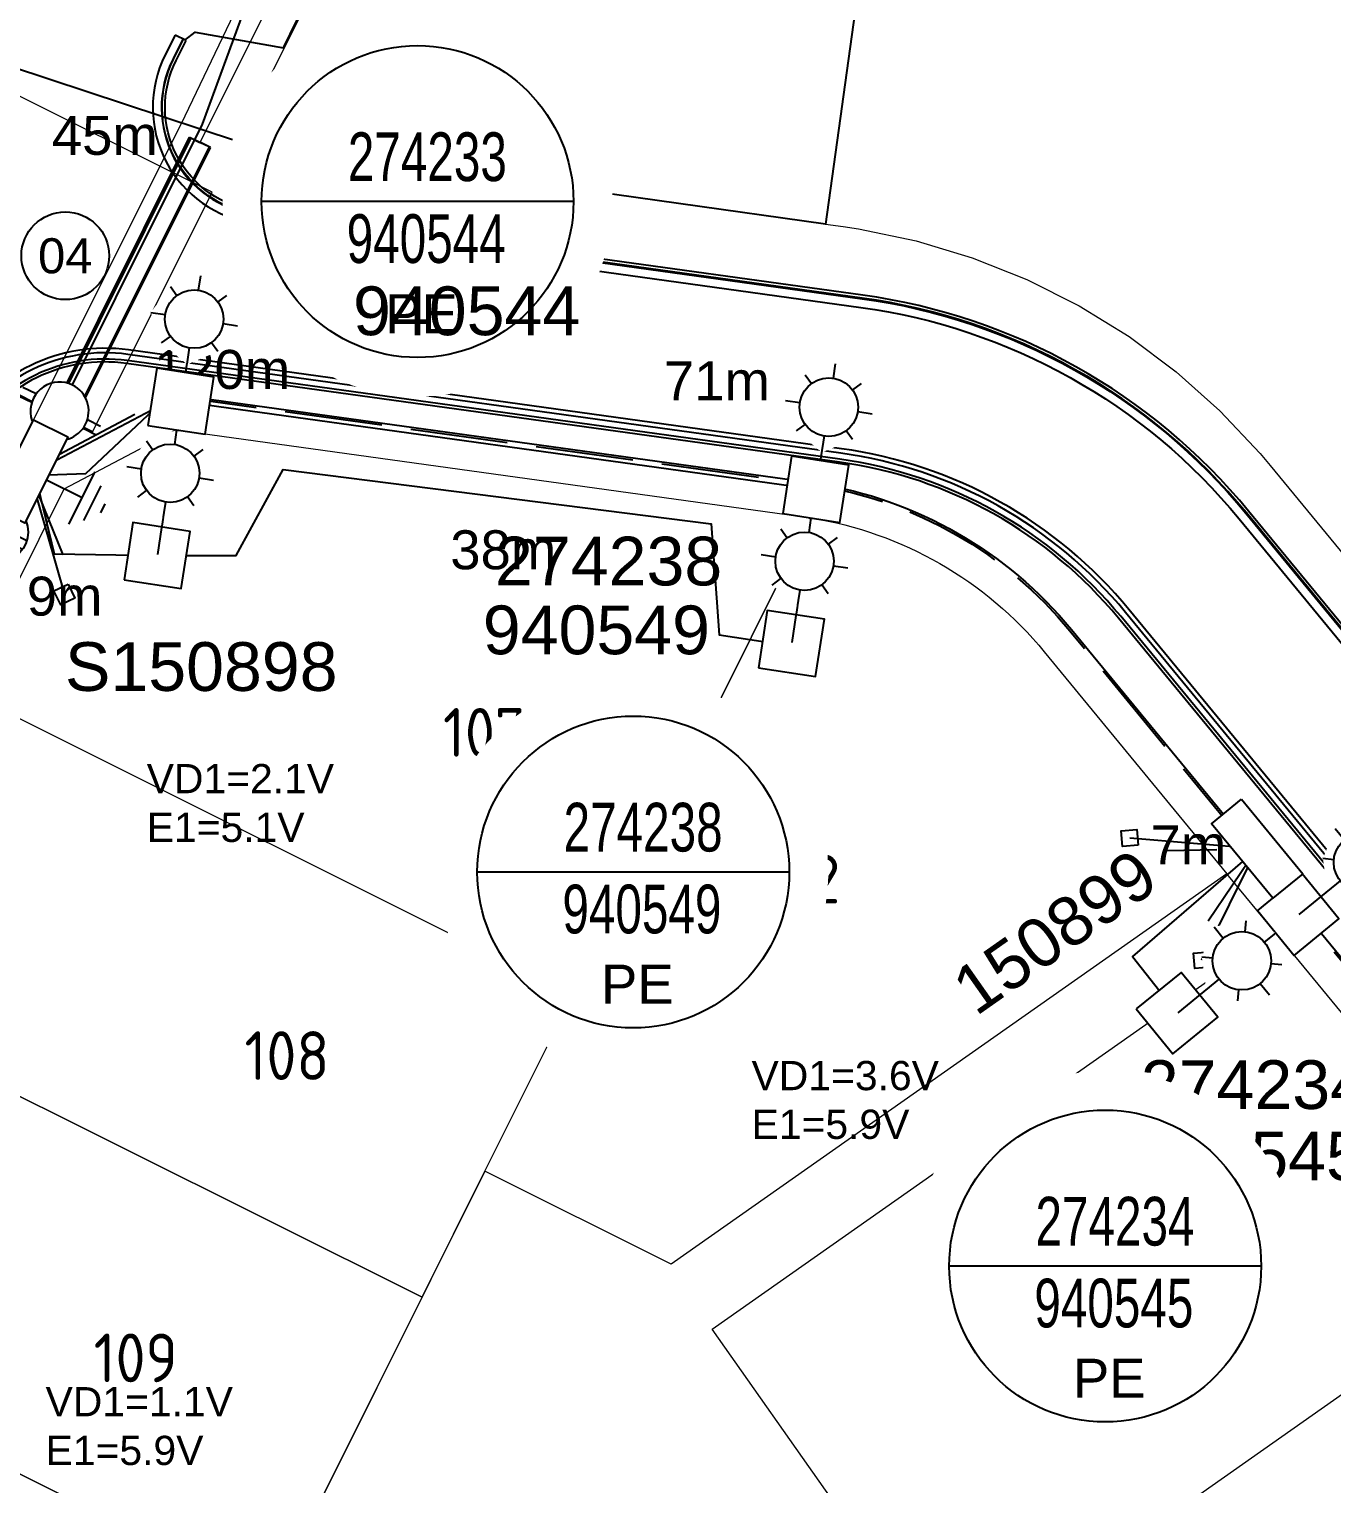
# Model space of a CAD drawing. Header units: metres. Extents: x 273044 to 274430, y 6094442 to 6095502.
# Drawn here: x 273768.6 to 273835.4, y 6095264.8 to 6095339.5 of the extents above; entities that cross this region are included whole.
import ezdxf
from ezdxf.enums import TextEntityAlignment as Align

# ---------------------------------------------------------------- set-up
doc = ezdxf.new("R2010")
doc.units = ezdxf.units.M
doc.linetypes.add('Dash', pattern=[5, 3, -2])
doc.linetypes.add('IE Trench LV', pattern=[6.5, 5, -1.5])
doc.layers.get('0').update_dxf_attribs({"color": 6})
doc.layers.add('_User Notes', color=7, linetype='Continuous', plot=False)
for name, color, linetype in [('_User_Kerbs', 7, 'Continuous'), ('Duct_SP_NEW', 2, 'Continuous'), ('Equip_LV_NEW', 2, 'Continuous'), ('Equip_SP_SL_NEW', 2, 'Continuous'), ('Mains_HV_NEW_U72', 2, 'Continuous'), ('Mains_LV_New_R17', 2, 'Continuous'), ('Mains_LV_NEW_T84', 2, 'Continuous'), ('Notes_HV_MISC', 7, 'Continuous'), ('Notes_LV_MISC', 7, 'Continuous'), ('Notes_SL_MISC', 7, 'Continuous'), ('Notes_SP_NEW', 2, 'Continuous'), ('Panels_LV_SL_NEW', 2, 'Continuous'), ('Services_SP_NEW', 2, 'Continuous'), ('Services_SP_NEW_UG', 2, 'Continuous'), ('SupportsUG_SP_LV_SL_NEW', 2, 'Continuous'), ('Trench_SP_NEW', 2, 'Continuous'), ('UG_Details_SP_MISC', 7, 'Continuous')]:
    doc.layers.add(name, color=color, linetype=linetype)
for name, color, linetype, lineweight in [('Cadastre Developer_SP_NEW', 2, 'Continuous', 5), ('Cadastre Land Parcels_SP_EXT', 9, 'Continuous', 5), ('Cadastre Roads_SP_EXT', 9, 'Continuous', 5)]:
    doc.layers.add(name, color=color, linetype=linetype, lineweight=lineweight)
doc.styles.add('iecARIAL', font='arial.ttf', dxfattribs={"height": 2})
doc.styles.add('LotNum', font='isocp.shx', dxfattribs={"height": 1.8})
doc.styles.add('POLE_LABEL', font='arial.ttf')
doc.styles.add('SL_LABEL', font='arial.ttf')
doc.styles.get("Standard").update_dxf_attribs({"font": 'arial.ttf'})
doc.linetypes.add('Cable 5', pattern='A,10,-1,["o",Standard,S=2,R=0,X=-1,Y=-0.7],-1e-05,["o",Standard,S=2,R=0,X=-0.2,Y=-0.7],-1.2', length=12.20001)
doc.linetypes.add('Cable New UG', pattern='A,7,-0.25,["x",Standard,S=2,R=0,X=0.2,Y=-0.8],-2.1', length=9.35)
doc.linetypes.add('IE Trench HV', pattern='A,7,-0.2,["/",Standard,S=3,R=0,X=0.6,Y=-1.4],-2.5', length=9.7)
doc.linetypes.add('IECLCABD1', pattern='A,5.25,-0.1,["o",Standard,S=2,R=0,X=1.5,Y=-0.7],-4', length=9.35)

# ---------------------------------------------------------------- blocks, each defined once
blk = doc.blocks.new('*U39')
for tag, flags, p in [('SUBURB', 9, (1.5, 0.2)), ('STREETNAME', 9, (1.5, 0)), ('PARENT', 9, (1.5, 0.4)), ('Z', 1, (1.5, -0.6)), ('LOCATION', 9, (1.5, -0.2)), ('NOTES', 9, (1.5, -0.4))]:
    blk.add_attdef(tag, text='', height=0.2, dxfattribs=dict(flags=flags)).set_placement(p, align=Align.MIDDLE_LEFT)
blk.add_wipeout([(-2.475, 3), (2.475, 3), (2.475, 1.02), (-2.475, 1.02)])
at = {"lineweight": -3}
blk.add_lwpolyline([(-2.475, 3), (2.475, 3), (2.475, 1.02), (-2.475, 1.02)], close=True, dxfattribs=at)
for tag, height, flags, p in [('ASSET_NUM', 2.5, 8, (2, 4)), ('STREET_CODE', 0.2, 9, (1.5, 2)), ('OWNED_BY', 0.2, 9, (1.5, 1.8)), ('OPERATED_BY', 0.2, 9, (1.5, 1.6)), ('MAINTAINED_BY', 0.2, 9, (1.5, 1.4)), ('STATE', 0.2, 9, (1.5, 1.2)), ('SUPPORT_TYPE', 0.2, 9, (1.5, 1)), ('USAGE', 0.2, 9, (1.5, 0.8)), ('LEGEND', 0.2, 9, (1.5, 0.6))]:
    blk.add_attdef(tag, text='', height=height, dxfattribs=dict(flags=flags)).set_placement(p, align=Align.MIDDLE_LEFT)
blk = doc.blocks.new('CCP_NEW')
for tag, flags, p in [('CCP_TYPE', 9, (1.5, 0)), ('ORIENTATION', 9, (1.5, -0.2)), ('USAGE', 9, (1.5, -0.4)), ('LEGEND', 9, (1.5, -0.6)), ('LIFE_SUPPORT', 9, (1.5, -0.8)), ('STATE', 9, (1.5, -1)), ('OWNED_BY', 9, (1.5, -1.2)), ('OPERATED_BY', 9, (1.5, -1.4)), ('OPERATING_VOLTAGE', 9, (1.5, -1.8)), ('CONSTRUCTED_VOLTAGE', 9, (1.5, -2)), ('MAINTAINED_BY', 9, (1.5, -1.6)), ('NUMBER_OF_PHASES', 9, (1.5, -2.2)), ('Z', 1, (1.5, -2.4))]:
    blk.add_attdef(tag, text='', height=0.2, dxfattribs=dict(flags=flags)).set_placement(p, align=Align.MIDDLE_LEFT)
blk.add_wipeout([(0, 0.566), (0.566, 0), (0, -0.566), (-0.566, 0)])
blk.add_lwpolyline([(-0.566, 0), (0, 0.566), (0.566, 0), (0, -0.566), (-0.566, 0)])
blk = doc.blocks.new('DUCT_INDICATOR')
blk.add_circle((0, 0), 2.25)
blk.add_attdef('CODE', text='', height=1.8).set_placement((0, 0), align=Align.MIDDLE_CENTER)
at = {"flags": 1}
blk.add_attdef('Z', (0, 0), '', height=0.2, dxfattribs=at)
blk = doc.blocks.new('*U100')
for tag, height, flags, p in [('ASSET_NUM', 2.5, 8, (2, 4)), ('STREET_CODE', 0.2, 9, (1.5, 2)), ('OWNED_BY', 0.2, 9, (1.5, 1.8)), ('OPERATED_BY', 0.2, 9, (1.5, 1.6))]:
    blk.add_attdef(tag, text='', height=height, dxfattribs=dict(flags=flags)).set_placement(p, align=Align.MIDDLE_LEFT)
blk.add_wipeout([(-2.475, 0.99), (2.475, 0.99), (2.475, -0.99), (-2.475, -0.99)])
at = {"lineweight": -3}
blk.add_lwpolyline([(-2.475, 0.99), (2.475, 0.99), (2.475, -0.99), (-2.475, -0.99)], close=True, dxfattribs=at)
for tag, flags, p in [('MAINTAINED_BY', 9, (1.5, 1.4)), ('STATE', 9, (1.5, 1.2)), ('SUPPORT_TYPE', 9, (1.5, 1)), ('USAGE', 9, (1.5, 0.8)), ('SUBURB', 9, (1.5, 0.2)), ('STREETNAME', 9, (1.5, 0)), ('LEGEND', 9, (1.5, 0.6)), ('PARENT', 9, (1.5, 0.4)), ('Z', 1, (1.5, -0.6)), ('LOCATION', 9, (1.5, -0.2)), ('NOTES', 9, (1.5, -0.4))]:
    blk.add_attdef(tag, text='', height=0.2, dxfattribs=dict(flags=flags)).set_placement(p, align=Align.MIDDLE_LEFT)
blk = doc.blocks.new('*U99')
for tag, p, flags in [('CONSTRUCTED_VOLTAGE', (0.889, -2.374), 9), ('NO_PHASES', (0.881, -2.099), 9), ('OPERATED_BY', (0.865, -3.08), 9), ('ACTUAL_STATUS', (0.903, -2.609), 9), ('MAINTAINED_BY', (0.889, -2.845), 9), ('ORIENTATION', (0.871, -3.617), 9), ('OWNED_BY', (0.879, -3.371), 9), ('USAGE', (0.883, -3.864), 9), ('STATE', (0.863, -4.313), 9), ('SWITCH_TYPE', (0.863, -4.557), 9), ('NOTES', (0.883, -4.064), 1), ('Z', (0.874, -5.059), 9), ('LEGEND', (0.874, -4.819), 9)]:
    blk.add_attdef(tag, p, '', height=0.2, dxfattribs=dict(flags=flags))
blk.add_wipeout([(-1.056, 1.057), (-1.18, 0.916), (-1.286, 0.761), (-1.371, 0.594), (-1.435, 0.417), (-1.476, 0.234), (-1.493, 0.047), (-1.487, -0.14), (-1.458, -0.326), (-1.406, -0.506), (-1.331, -0.678), (-1.236, -0.839), (-1.121, -0.988), (-0.988, -1.12), (-0.84, -1.235), (-0.679, -1.331), (-0.506, -1.406), (-0.326, -1.458), (-0.141, -1.487), (0.047, -1.493), (0.233, -1.476), (0.416, -1.435), (0.593, -1.371), (0.76, -1.286), (0.915, -1.181), (1.056, -1.057), (1.18, -0.916), (1.286, -0.761), (1.371, -0.594), (1.435, -0.417), (1.476, -0.234), (1.493, -0.047), (1.487, 0.14), (1.458, 0.326), (1.406, 0.506), (1.331, 0.678), (1.236, 0.839), (1.121, 0.988), (0.988, 1.12), (0.84, 1.235), (0.679, 1.331), (0.506, 1.406), (0.326, 1.458), (0.141, 1.487), (-0.047, 1.493), (-0.233, 1.476), (-0.416, 1.435), (-0.593, 1.371), (-0.76, 1.286), (-0.915, 1.181)])
for p, q in [((-0.25, -1.479), (-0.25, 1.479)), ((0.25, -1.479), (0.25, 1.479))]:
    blk.add_line(p, q)
blk.add_circle((0, 0), 1.5)
at = {"flags": 9}
blk.add_attdef('TYPE', text='', height=0.2, dxfattribs=at).set_placement((0.881, -1.447), align=Align.MIDDLE_LEFT)
blk.add_attdef('OPERATING_VOLTAGE', (0.891, -1.822), '', height=0.2, dxfattribs=at)
blk = doc.blocks.new('*U98')
blk.add_wipeout([(-1.168, 0.932), (-1.275, 0.778), (-1.363, 0.612), (-1.429, 0.436), (-1.472, 0.254), (-1.492, 0.067), (-1.489, -0.12), (-1.462, -0.306), (-1.412, -0.487), (-1.34, -0.66), (-1.247, -0.823), (-1.134, -0.973), (-1.003, -1.107), (-0.857, -1.224), (-0.696, -1.322), (-0.525, -1.399), (-0.346, -1.453), (-0.161, -1.485), (0.026, -1.494), (0.213, -1.479), (0.397, -1.44), (0.574, -1.379), (0.743, -1.296), (0.899, -1.193), (1.042, -1.071), (1.168, -0.932), (1.275, -0.778), (1.363, -0.612), (1.429, -0.436), (1.472, -0.254), (1.492, -0.067), (1.489, 0.12), (1.462, 0.306), (1.412, 0.487), (1.34, 0.66), (1.247, 0.823), (1.134, 0.973), (1.003, 1.107), (0.857, 1.224), (0.696, 1.322), (0.525, 1.399), (0.346, 1.453), (0.161, 1.485), (-0.026, 1.494), (-0.213, 1.479), (-0.397, 1.44), (-0.574, 1.379), (-0.743, 1.296), (-0.899, 1.193), (-1.042, 1.071)])
for p, q in [((-0.249, 1.473), (-0.249, 2.22)), ((0.249, 1.473), (0.249, 2.22)), ((-0.249, -1.473), (-0.249, -2.22)), ((0.249, -1.473), (0.249, -2.22))]:
    blk.add_line(p, q)
blk.add_lwpolyline([(1.494, 0, 1), (-1.494, 0, 1)], format="xyb", close=True)
for tag, p, flags in [('Z', (0, 0), 1), ('ORIENTATION', (0, 0), 9), ('USAGE', (0, -0.2), 9), ('NOTES', (0, -0.4), 9)]:
    blk.add_attdef(tag, p, '', height=0.2, dxfattribs=dict(flags=flags))
blk = doc.blocks.new('PANEL_NEW')
at = {"layer": 'Panels_LV_SL_NEW'}
h = blk.add_hatch(color=256, dxfattribs=at)
h.paths.add_polyline_path([(-0.8, -0.32), (0.8, -0.32), (0.8, 0.32), (-0.8, 0.32)])
h.paths.add_polyline_path([(-0.72, 0.24), (0.72, 0.24), (0.72, -0.24), (-0.72, -0.24)], flags=16)
for points in [[(-0.8, -0.32), (0.8, -0.32), (0.8, 0.32), (-0.8, 0.32)], [(-0.72, -0.24), (0.72, -0.24), (0.72, 0.24), (-0.72, 0.24)]]:
    blk.add_lwpolyline(points, close=True)
for tag, flags, p in [('CONNECTOR_TYPE', 9, (1.5, 0)), ('OPERATING_VOLTAGE', 9, (1.5, -0.6)), ('ORIENTATION', 9, (1.5, -0.8)), ('CONSTRUCTED_VOLTAGE', 9, (1.5, -0.2)), ('NO_PHASES', 9, (1.5, -0.4)), ('OWNED_BY', 9, (1.5, -1)), ('OPERATED_BY', 9, (1.5, -1.2)), ('MAINTAINED_BY', 9, (1.5, -1.4)), ('Z', 1, (1.5, -2.2)), ('STATE', 9, (1.5, -1.6)), ('USAGE', 9, (1.5, -1.8)), ('NOTES', 9, (1.5, -2))]:
    blk.add_attdef(tag, text='', height=0.2, dxfattribs=dict(flags=flags)).set_placement(p, align=Align.MIDDLE_LEFT)
blk = doc.blocks.new('*U67')
blk.add_blockref('*U100', (0, 2.01))
for tag, flags, p in [('STREET_CODE', 9, (1.5, 0)), ('OWNED_BY', 9, (1.5, -0.2)), ('OPERATED_BY', 9, (1.5, -0.4)), ('STATE', 9, (1.5, -0.8)), ('MAINTAINED_BY', 9, (1.5, -0.6)), ('SUPPORT_TYPE', 9, (1.5, -1)), ('USAGE', 9, (1.5, -1.2)), ('LEGEND', 9, (1.5, -1.4)), ('SUBURB', 9, (1.5, -1.8)), ('STREETNAME', 9, (1.5, -2)), ('PARENT', 9, (1.5, -1.6)), ('LOCATION', 9, (1.5, -2.2)), ('Z', 1, (1.5, -2.6)), ('NOTES', 9, (1.5, -2.4))]:
    blk.add_attdef(tag, text='', height=0.2, dxfattribs=dict(flags=flags)).set_placement(p, align=Align.MIDDLE_LEFT)
for name, p in [('*U98', (-3.471, 2.024)), ('*U99', (3.471, 2.01)), ('PANEL_NEW', (0, 2.01))]:
    blk.add_blockref(name, p)
at = {"flags": 8}
blk.add_attdef('ASSET_NUM', text='', height=2.5, dxfattribs=at).set_placement((2, 4.781), align=Align.MIDDLE_LEFT)
blk = doc.blocks.new('Earth')
for p, q in [((0, -2.044), (0, 0)), ((-1.5, -2.044), (1.5, -2.044)), ((-1, -2.644), (1, -2.644)), ((-0.25, -3.244), (0.25, -3.244))]:
    blk.add_line(p, q)
blk = doc.blocks.new('COLUMN_NEW')
for tag, height, flags, p in [('ASSET_NUM', 2.5, 8, (2, 2)), ('STREETNAME', 0.2, 9, (1.5, -2)), ('LOCATION', 0.2, 9, (1.5, -2.2)), ('Z', 0.2, 1, (1.5, -2.8)), ('NOTES', 0.2, 9, (1.5, -2.4)), ('LABEL_ALIGNMENT', 0.2, 9, (1.5, -2.6))]:
    blk.add_attdef(tag, text='', height=height, dxfattribs=dict(flags=flags)).set_placement(p, align=Align.MIDDLE_LEFT)
blk.add_wipeout([(-1.485, -1.485), (1.485, -1.485), (1.485, 1.485), (-1.485, 1.485)])
at = {"lineweight": -3}
blk.add_lwpolyline([(-1.485, -1.485), (1.485, -1.485), (1.485, 1.485), (-1.485, 1.485)], close=True, dxfattribs=at)
at = {"style": 'POLE_LABEL', "flags": 9}
blk.add_attdef('STRUCTURE_PLANT_NUMBER', text='', height=0.2, dxfattribs=at).set_placement((1.5, 0.242), align=Align.MIDDLE_LEFT)
at = {"flags": 9}
for tag, p in [('STREET_CODE', (1.5, 0)), ('OWNED_BY', (1.5, -0.4)), ('OPERATED_BY', (1.5, -0.6)), ('COLUMN_TYPE', (1.5, -0.2)), ('MAINTAINED_BY', (1.5, -0.8)), ('STATE', (1.5, -1)), ('USAGE', (1.5, -1.2)), ('LEGEND', (1.5, -1.4)), ('SUBURB', (1.5, -1.8)), ('PARENT', (1.5, -1.6))]:
    blk.add_attdef(tag, text='', height=0.2, dxfattribs=at).set_placement(p, align=Align.MIDDLE_LEFT)
blk = doc.blocks.new('SL_LANTERN_NEW')
blk.add_line((0, 0), (0, 0))
for tag, p, flags in [('Z', (0, 0), 1), ('OPERATED_BY', (0, -9.607), 9)]:
    blk.add_attdef(tag, p, '', height=0.2, dxfattribs=dict(flags=flags))
at = {"style": 'SL_LABEL', "flags": 9}
blk.add_attdef('STREET_CODE', text='', height=0.2, dxfattribs=at).set_placement((0, -0.2), align=Align.MIDDLE_LEFT)
for tag, height, flags, p in [('CONSTRUCTED_VOLTAGE', 0.2, 9, (0, -0.4)), ('CONTROL_TYPE', 0.2, 9, (0, -0.6)), ('LANTERN_PURPOSE', 0.2, 9, (0, -0.8)), ('OPERATING_VOLTAGE', 0.2, 9, (0, -1.4)), ('LANTERN_TYPE', 0.2, 9, (0, -1)), ('NO_PHASES', 0.2, 9, (0, -1.2)), ('ORIENTATION', 0.2, 9, (0, -1.6)), ('OWNED_BY', 0.2, 9, (0, -1.8)), ('STATE', 0.2, 9, (0, -2)), ('USAGE', 0.2, 9, (0, -2.2)), ('LNUMBER', 2.5, 8, (1.2, -2.8)), ('CEXIST', 0.2, 9, (0, -2.4)), ('CNEW', 0.2, 9, (0, -2.6)), ('CNUMBER', 0.2, 9, (0, -2.8)), ('CREMOVE', 0.2, 9, (0, -3)), ('CREPLACE', 0.2, 9, (0, -3.2)), ('LKINGHEIGHT', 0.2, 9, (0, -3.4)), ('LBRACKET', 0.2, 9, (0, -3.6)), ('LBRACKETVOCAB', 0.2, 9, (0, -3.8)), ('LCATEGORY', 0.2, 9, (0, -4)), ('LCHARGE1', 0.2, 9, (0, -4.2)), ('LCHARGE1PERCENT', 0.2, 9, (0, -4.4)), ('LCHARGE2', 0.2, 9, (0, -4.6)), ('LCHARGE2PERCENT', 0.2, 9, (0, -4.8)), ('LCHARGE3', 0.2, 9, (0, -5)), ('LCHARGE3PERCENT', 0.2, 9, (0, -5.2)), ('LEXIST', 0.2, 9, (0, -5.4)), ('LLAMP', 0.2, 9, (0, -5.6)), ('LLAMPVOCAB', 0.2, 9, (0, -5.8)), ('LMAST', 0.2, 9, (0, -6)), ('LMASTVOCAB', 0.2, 9, (0, -6.2)), ('LNEW', 0.2, 9, (0, -6.4)), ('LANTNUMBER', 0.2, 9, (0, -6.6)), ('LOUTREACH', 0.2, 9, (0, -7)), ('LOUTREACHVOCAB', 0.2, 9, (0, -7.2)), ('LRATECODE', 0.2, 9, (0, -7.4)), ('LREMOVE', 0.2, 9, (0, -7.6)), ('LREPLACE', 0.2, 9, (0, -7.8)), ('LTYPE', 0.2, 9, (0, -8)), ('LTYPEVOCAB', 0.2, 9, (0, -8.2)), ('SUBURB', 0.2, 9, (0, -8.6)), ('STREETNAME', 0.2, 9, (0, -8.8)), ('LEGEND', 0.2, 9, (0, -8.4)), ('LOCATION', 0.2, 9, (0, -9)), ('NOTES', 0.2, 9, (0, -9.2)), ('MAINTAINED_BY', 0.2, 9, (0, -9.863))]:
    blk.add_attdef(tag, text='', height=height, dxfattribs=dict(flags=flags)).set_placement(p, align=Align.MIDDLE_LEFT)
blk.add_wipeout([(0, 6.468), (1.458, 5.676), (2.25, 4.218), (1.458, 2.759), (0, 1.865), (-1.459, 2.759), (-2.25, 4.218), (-1.459, 5.676)])
for p, q in [((0, 5.718), (0, 6.468)), ((-1.459, 5.676), (-1.061, 5.278)), ((1.458, 5.676), (1.06, 5.278)), ((-2.25, 4.218), (-1.5, 4.218)), ((1.5, 4.218), (2.25, 4.218)), ((-1.459, 2.759), (-1.061, 3.157)), ((1.458, 2.759), (1.06, 3.157)), ((0, 0), (0, 2.721))]:
    blk.add_line(p, q)
blk.add_circle((0, 4.218), 1.5)
at = {"style": 'SL_LABEL', "flags": 8}
blk.add_attdef('ASSET_NUM', text='', height=2.5, dxfattribs=at).set_placement((2, 2), align=Align.MIDDLE_LEFT)
blk = doc.blocks.new('SLANTERN_NUM_NEW')
blk.add_line((0, 0), (8, 0))
at = {"flags": 1}
blk.add_attdef('Z', (0, 0), '', height=0.2, dxfattribs=at)
blk.add_wipeout([(-0.314, 10), (-0.942, 9.961), (-1.565, 9.882), (-2.183, 9.764), (-2.791, 9.608), (-3.389, 9.413), (-3.973, 9.182), (-4.542, 8.914), (-5.093, 8.612), (-5.624, 8.275), (-6.132, 7.905), (-6.616, 7.505), (-7.075, 7.075), (-7.505, 6.616), (-7.905, 6.132), (-8.275, 5.624), (-8.612, 5.093), (-8.914, 4.542), (-9.182, 3.973), (-9.413, 3.389), (-9.608, 2.791), (-9.764, 2.183), (-9.882, 1.565), (-9.961, 0.942), (-10, 0.314), (-10, -0.314), (-9.961, -0.942), (-9.882, -1.565), (-9.764, -2.183), (-9.608, -2.791), (-9.413, -3.389), (-9.182, -3.973), (-8.914, -4.542), (-8.612, -5.093), (-8.275, -5.624), (-7.905, -6.132), (-7.505, -6.616), (-7.075, -7.075), (-6.616, -7.505), (-6.132, -7.905), (-5.624, -8.275), (-5.093, -8.612), (-4.542, -8.914), (-3.973, -9.182), (-3.389, -9.413), (-2.791, -9.608), (-2.183, -9.764), (-1.565, -9.882), (-0.942, -9.961), (-0.314, -10), (0.314, -10), (0.942, -9.961), (1.565, -9.882), (2.183, -9.764), (2.791, -9.608), (3.389, -9.413), (3.973, -9.182), (4.542, -8.914), (5.093, -8.612), (5.624, -8.275), (6.132, -7.905), (6.616, -7.505), (7.075, -7.075), (7.505, -6.616), (7.905, -6.132), (8.275, -5.624), (8.612, -5.093), (8.914, -4.542), (9.182, -3.973), (9.413, -3.389), (9.608, -2.791), (9.764, -2.183), (9.882, -1.565), (9.961, -0.942), (10, -0.314), (10, 0.314), (9.961, 0.942), (9.882, 1.565), (9.764, 2.183), (9.608, 2.791), (9.413, 3.389), (9.182, 3.973), (8.914, 4.542), (8.612, 5.093), (8.275, 5.624), (7.905, 6.132), (7.505, 6.616), (7.075, 7.075), (6.616, 7.505), (6.132, 7.905), (5.624, 8.275), (5.093, 8.612), (4.542, 8.914), (3.973, 9.182), (3.389, 9.413), (2.791, 9.608), (2.183, 9.764), (1.565, 9.882), (0.942, 9.961), (0.314, 10)])
at = {"linetype": 'Continuous'}
blk.add_line((8, 0), (-8, 0), dxfattribs=at)
blk.add_circle((0, 0), 8, dxfattribs=at)
at = {"width": 0.7}
for tag, p in [('SNUMBER', (0.505, 1.051)), ('CNUMBER', (0.444, -3.148))]:
    blk.add_attdef(tag, text='', height=2.5, dxfattribs=at).set_placement(p, align=Align.CENTER)
at = {"layer": 'Notes_LV_MISC', "linetype": 'IECLCABD1', "insert": (-1.654, -4.754), "char_height": 2, "attachment_point": 1, "style": 'iecARIAL'}
blk.add_mtext_dynamic_manual_height_columns('PE', width=3.96525, gutter_width=10, heights=[0], dxfattribs=at)
blk = doc.blocks.new('SLANTERN_NUM_EXT')
blk.add_wipeout([(-0.314, 10), (-0.942, 9.961), (-1.565, 9.882), (-2.183, 9.764), (-2.791, 9.608), (-3.389, 9.413), (-3.973, 9.182), (-4.542, 8.914), (-5.093, 8.612), (-5.624, 8.275), (-6.132, 7.905), (-6.616, 7.505), (-7.075, 7.075), (-7.505, 6.616), (-7.905, 6.132), (-8.275, 5.624), (-8.612, 5.093), (-8.914, 4.542), (-9.182, 3.973), (-9.413, 3.389), (-9.608, 2.791), (-9.764, 2.183), (-9.882, 1.565), (-9.961, 0.942), (-10, 0.314), (-10, -0.314), (-9.961, -0.942), (-9.882, -1.565), (-9.764, -2.183), (-9.608, -2.791), (-9.413, -3.389), (-9.182, -3.973), (-8.914, -4.542), (-8.612, -5.093), (-8.275, -5.624), (-7.905, -6.132), (-7.505, -6.616), (-7.075, -7.075), (-6.616, -7.505), (-6.132, -7.905), (-5.624, -8.275), (-5.093, -8.612), (-4.542, -8.914), (-3.973, -9.182), (-3.389, -9.413), (-2.791, -9.608), (-2.183, -9.764), (-1.565, -9.882), (-0.942, -9.961), (-0.314, -10), (0.314, -10), (0.942, -9.961), (1.565, -9.882), (2.183, -9.764), (2.791, -9.608), (3.389, -9.413), (3.973, -9.182), (4.542, -8.914), (5.093, -8.612), (5.624, -8.275), (6.132, -7.905), (6.616, -7.505), (7.075, -7.075), (7.505, -6.616), (7.905, -6.132), (8.275, -5.624), (8.612, -5.093), (8.914, -4.542), (9.182, -3.973), (9.413, -3.389), (9.608, -2.791), (9.764, -2.183), (9.882, -1.565), (9.961, -0.942), (10, -0.314), (10, 0.314), (9.961, 0.942), (9.882, 1.565), (9.764, 2.183), (9.608, 2.791), (9.413, 3.389), (9.182, 3.973), (8.914, 4.542), (8.612, 5.093), (8.275, 5.624), (7.905, 6.132), (7.505, 6.616), (7.075, 7.075), (6.616, 7.505), (6.132, 7.905), (5.624, 8.275), (5.093, 8.612), (4.542, 8.914), (3.973, 9.182), (3.389, 9.413), (2.791, 9.608), (2.183, 9.764), (1.565, 9.882), (0.942, 9.961), (0.314, 10)])
at = {"linetype": 'Dash', "lineweight": 40, "ltscale": 0.7}
blk.add_line((8, 0), (-8, 0), dxfattribs=at)
blk.add_circle((0, 0), 8, dxfattribs=at)
at = {"lineweight": 40, "width": 0.7}
for tag, p in [('SNUMBER', (0.505, 1.051)), ('CNUMBER', (0.444, -3.148))]:
    blk.add_attdef(tag, text='', height=2.5, dxfattribs=at).set_placement(p, align=Align.CENTER)
at = {"lineweight": 40, "flags": 1}
blk.add_attdef('Z', (0, 0), '', height=0.2, dxfattribs=at)

msp = doc.modelspace()

# ---------------------------------------------------------------- linework, layer by layer
at = {"layer": '_User Notes', "color": 1, "linetype": 'Continuous'}
msp.add_lwpolyline([(273802.72427, 6095382.71421), (273798.28326, 6095367.94473), (273814.47825, 6095365.69993), (273809.45619, 6095329.47146), (273779.29413, 6095333.71151), (273759.98698, 6095340.09128), (273753.86344, 6095327.82105), (273753.86344, 6095327.82105), (273753.86344, 6095327.82105), (273745.26479, 6095310.587), (273723.4287, 6095321.48363), (273706.24253, 6095330.05781)], dxfattribs=at)
at = {"layer": '_User_Kerbs', "color": 251}
msp.add_lwpolyline([(273776.60081, 6095338.91781), (273777.12803, 6095339.31694), (273781.65597, 6095338.50827), (273782.70663, 6095340.64733), (273778.47806, 6095341.93386), (273778.50575, 6095342.63723)], dxfattribs=at)
at = {"layer": '_User_Kerbs', "color": 251, "flags": 128}
for points in [[(273776.10044, 6095339.16905), (273775.59056, 6095338.15353, 0.51376895), (273780.12904, 6095329.5181), (273811.27894, 6095325.20135, -0.18833348), (273830.67647, 6095314.35095), (273849.19358, 6095291.84559, -0.01893591), (273854.33214, 6095285.09474), (273856.57865, 6095281.89922, 0.06963372), (273876.63569, 6095260.44658), (273908.31185, 6095234.8332, -0.75928294), (273888.39977, 6095188.76749), (273718.12303, 6095212.07484)], [(273776.5026, 6095338.96713), (273775.99272, 6095337.95161, 0.51376895), (273780.19081, 6095329.96384), (273811.34071, 6095325.64709, -0.18833348), (273831.02396, 6095314.63686), (273849.54107, 6095292.1315, -0.01893591), (273854.70028, 6095285.35354), (273856.94678, 6095282.15802, 0.06963372), (273876.91864, 6095260.7965), (273908.5948, 6095235.18312, -0.75928294), (273888.33875, 6095188.32165), (273718.06201, 6095211.629, 0.32017068), (273709.32097, 6095207.03734, -0.32017131), (273692.14735, 6095198.01607), (273469.88177, 6095228.44014)], [(273718.0376, 6095211.45066), (273888.31434, 6095188.14331, 0.75928294), (273908.70798, 6095235.32309), (273877.03181, 6095260.93646, -0.06963372), (273857.09403, 6095282.26154), (273854.84753, 6095285.45706, 0.01893591), (273849.68007, 6095292.24587), (273831.16296, 6095314.75123, 0.18833348), (273811.36542, 6095325.82539), (273780.21552, 6095330.14214, -0.51376895), (273776.15358, 6095337.87085), (273776.66346, 6095338.88636)], [(273718.05794, 6095211.59928), (273888.33468, 6095188.29193, 0.75928294), (273908.61366, 6095235.20645), (273876.9375, 6095260.81982, -0.06963372), (273856.97132, 6095282.17528), (273854.72482, 6095285.3708, 0.01893591), (273849.56424, 6095292.15056), (273831.04713, 6095314.65593, 0.18833348), (273811.34483, 6095325.67681), (273780.19493, 6095329.99356, -0.51376895), (273776.01953, 6095337.93815), (273776.52941, 6095338.95367)]]:
    msp.add_lwpolyline(points, format="xyb", dxfattribs=at)
msp.add_lwpolyline([(273776.66346, 6095338.88636), (273776.10044, 6095339.16905)], dxfattribs=at)
for points in [[(273763.45012, 6095316.05275), (273720.88144, 6095230.72485, 0.51348726), (273727.50936, 6095218.17831), (273889.39247, 6095196.01987, 0.75928294), (273903.7093, 6095229.1412), (273872.03313, 6095254.75458, -0.06963372), (273850.59036, 6095277.68936), (273848.34386, 6095280.88489, 0.01893591), (273843.54099, 6095287.19471), (273825.02388, 6095309.70008, 0.18833348), (273810.27414, 6095317.95064), (273773.70845, 6095323.01791, 0.30411955), (273764.9671, 6095318.76555), (273764.25735, 6095317.54744, 0.01619503)], [(273765.16582, 6095318.64976), (273764.45608, 6095317.43165, 0.01619503), (273763.65592, 6095315.95007), (273721.08725, 6095230.62218, 0.51348726), (273727.54055, 6095218.40618), (273889.42366, 6095196.24774, 0.75928294), (273903.56468, 6095228.96235), (273871.88852, 6095254.57573, -0.06963372), (273850.40221, 6095277.55709), (273848.15571, 6095280.75261, 0.01893591), (273843.36338, 6095287.04858), (273824.84627, 6095309.55394, 0.18833348), (273810.24257, 6095317.72282), (273773.67687, 6095322.79009, 0.30411955)], [(273765.44231, 6095318.48866), (273764.73257, 6095317.27055, 0.01619503), (273763.94226, 6095315.8072), (273721.3736, 6095230.47932, 0.51348726), (273727.58395, 6095218.72323), (273889.46706, 6095196.56479, 0.75928294), (273903.36348, 6095228.71352), (273871.68731, 6095254.3269, -0.06963372), (273850.14042, 6095277.37305), (273847.89392, 6095280.56857, 0.01893591), (273843.11627, 6095286.84526), (273824.59916, 6095309.35063, 0.18833348), (273810.19864, 6095317.40585), (273773.63295, 6095322.47312, 0.30411955)], [(273721.50782, 6095230.41236, 0.51348726), (273727.60429, 6095218.87184), (273889.4874, 6095196.7134, 0.75928294), (273903.26916, 6095228.59688), (273871.593, 6095254.21026, -0.06963372), (273850.01771, 6095277.28678), (273847.77121, 6095280.4823, 0.01893591), (273843.00044, 6095286.74996), (273824.48333, 6095309.25532, 0.18833348), (273810.17805, 6095317.25727), (273773.61236, 6095322.32454, 0.30411955), (273765.57192, 6095318.41315), (273764.86217, 6095317.19503, 0.01619503), (273764.07648, 6095315.74023)]]:
    msp.add_lwpolyline(points, format="xyb", close=True, dxfattribs=at)
at = {"layer": 'Cadastre Developer_SP_NEW', "color": 2}
msp.add_lwpolyline([(273808.71469, 6095314.39657), (273796.50362, 6095289.92205), (273765.23897, 6095305.52092), (273770.40883, 6095315.88281), (273776.15675, 6095318.91298), (273808.71469, 6095314.39657)], dxfattribs=at)
for points in [[(273830.04962, 6095296.14734), (273801.54802, 6095276.11027), (273791.99145, 6095280.87833), (273796.50362, 6095289.92205), (273808.71469, 6095314.39657, -0.18277914), (273820.68189, 6095307.53272), (273830.04962, 6095296.14734)], [(273845.76501, 6095276.32874), (273815.91359, 6095255.34273), (273803.6521, 6095272.78401), (273832.55456, 6095293.10289), (273839.88842, 6095284.18944, -0.01893591), (273844.47438, 6095278.16458), (273845.76501, 6095276.32874)]]:
    msp.add_lwpolyline(points, format="xyb", dxfattribs=at)
for points in [[(273765.23897, 6095305.52092), (273757.50203, 6095290.01386), (273788.76669, 6095274.41499), (273791.99145, 6095280.87833), (273796.50362, 6095289.92205)], [(273832.55456, 6095293.10289), (273830.04962, 6095296.14734), (273801.54802, 6095276.11027), (273791.99145, 6095280.87833), (273778.11586, 6095253.06764), (273792.04611, 6095251.16088), (273809.58259, 6095248.7605), (273814.91275, 6095248.03091), (273815.91359, 6095255.34273), (273803.6521, 6095272.78401)], [(273757.50203, 6095290.01386), (273749.7651, 6095274.5068), (273781.02976, 6095258.90793), (273788.76669, 6095274.41499)], [(273749.7651, 6095274.5068), (273741.75137, 6095258.44497), (273773.01603, 6095242.8461), (273778.11586, 6095253.06764), (273781.02976, 6095258.90793)]]:
    msp.add_lwpolyline(points, close=True, dxfattribs=at)
msp.add_lwpolyline([(273864.08416, 6095255.33289, -0.05884222), (273845.76501, 6095276.32874), (273815.91359, 6095255.34273), (273814.91275, 6095248.03091), (273827.11907, 6095246.36012), (273844.65555, 6095243.95974), (273862.19203, 6095241.55936)], format="xyb", close=True, dxfattribs=at)
at = {"layer": 'Cadastre Land Parcels_SP_EXT', "linetype": 'Continuous'}
msp.add_lwpolyline([(273814.47825, 6095365.69993), (273798.28326, 6095367.94473), (273794.22031, 6095365.50657), (273793.83359, 6095364.48987), (273793.44034, 6095363.47696), (273793.04045, 6095362.4659), (273792.63315, 6095361.45767), (273792.21931, 6095360.45227), (273791.79876, 6095359.45067), (273791.37088, 6095358.45083), (273790.93637, 6095357.45479), (273790.49444, 6095356.46061), (273790.04668, 6095355.47031), (273789.59151, 6095354.48275), (273789.12979, 6095353.49899), (273788.66136, 6095352.51806), (273788.1856, 6095351.53995), (273787.70402, 6095350.56564), (273779.29413, 6095333.71151), (273809.45619, 6095329.47146), (273814.47825, 6095365.69993)], close=True, dxfattribs=at)
at = {"layer": 'Cadastre Roads_SP_EXT', "linetype": 'Continuous'}
msp.add_lwpolyline([(273777.99407, 6095331.10477), (273770.34149, 6095334.92196), (273759.98552, 6095340.08829), (273753.86346, 6095327.82103), (273765.03352, 6095322.2462), (273771.872, 6095318.83451), (273777.99407, 6095331.10477)], close=True, dxfattribs=at)
at = {"layer": 'Duct_SP_NEW'}
for p, q in [((273776.90672, 6095333.89813), (273769.89167, 6095319.82219)), ((273776.90672, 6095333.89813), (273777.37212, 6095333.66619)), ((273777.83753, 6095333.43424), (273770.82248, 6095319.3583)), ((273777.83753, 6095333.43424), (273777.37212, 6095333.66619)), ((273769.89167, 6095319.82219), (273770.35708, 6095319.59024)), ((273770.82248, 6095319.3583), (273770.35708, 6095319.59024))]:
    msp.add_line(p, q, dxfattribs=at)
at = {"layer": 'Mains_LV_New_R17', "linetype": 'Cable 5'}
msp.add_lwpolyline([(273769.70931, 6095317.20972), (273775.88447, 6095320.46512), (273808.93636, 6095315.88018, -0.00053313), (273808.98057, 6095315.87307, -0.00053313)], format="xyb", dxfattribs=at)
msp.add_lwpolyline([(273831.0535, 6095296.97332), (273831.62605, 6095296.27744), (273833.55843, 6095293.92886)], dxfattribs=at)
at = {"layer": 'Mains_LV_NEW_T84', "color": 2, "linetype": 'Cable New UG', "flags": 128}
msp.add_lwpolyline([(273768.61881, 6095316.77491), (273777.50411, 6095334.60361), (273781.06061, 6095344.32135), (273781.06061, 6095344.32135), (273781.06061, 6095344.32135), (273781.06061, 6095344.32135)], dxfattribs=at)
msp.add_lwpolyline([(273768.61639, 6095316.58027), (273771.52735, 6095316.66949), (273775.8614, 6095320.77119), (273808.98062, 6095316.17691, -0.18301726), (273822.07187, 6095308.67638), (273832.01216, 6095296.59512), (273833.94454, 6095294.24654), (273841.28923, 6095285.31993), (273843.67492, 6095282.30587), (273847.23821, 6095277.36323, 0.05879922), (273865.26101, 6095256.69556), (273881.27797, 6095243.51108)], format="xyb", dxfattribs=at)
at = {"layer": 'Notes_SL_MISC', "linetype": 'Cable 5', "ltscale": 0.5}
for points in [[(273761.32916, 6095339.42155), (273753.5868, 6095323.90533), (273768.61669, 6095316.75776)], [(273768.8966, 6095316.63732), (273769.90279, 6095312.5508), (273775.17495, 6095312.46967), (273779.23736, 6095312.46967), (273781.63339, 6095316.88988), (273803.59708, 6095314.09691), (273803.9982, 6095308.40484), (273807.7141, 6095307.83006)], [(273831.60177, 6095297.42443), (273825.19793, 6095291.90301), (273827.49001, 6095288.99422)]]:
    msp.add_lwpolyline(points, dxfattribs=at)
at = {"layer": 'Trench_SP_NEW', "linetype": 'IE Trench HV', "lineweight": 0, "flags": 128}
msp.add_lwpolyline([(273780.78042, 6095347.30638), (273783.50056, 6095345.94908), (273777.77299, 6095334.47053), (273777.37212, 6095333.66619)], dxfattribs=at)
at = {"layer": 'Trench_SP_NEW', "linetype": 'IE Trench LV', "flags": 128}
for points in [[(273769.61604, 6095317.38664), (273775.84817, 6095320.67207), (273808.96587, 6095316.078, -0.18300483), (273821.99465, 6095308.61284), (273831.36238, 6095297.22746)], [(273831.41491, 6095297.16362), (273833.86732, 6095294.18301), (273841.20118, 6095285.26956, -0.01893591), (273845.86511, 6095279.14228), (273847.16205, 6095277.29745, 0.00007709), (273847.18243, 6095277.26765, 0.00007709)]]:
    msp.add_lwpolyline(points, format="xyb", dxfattribs=at)
at = {"layer": 'Trench_SP_NEW', "linetype": 'IE Trench HV', "flags": 128}
msp.add_lwpolyline([(273770.35708, 6095319.59024), (273768.88731, 6095316.64109), (273763.71779, 6095306.27988), (273755.97197, 6095290.77725), (273748.2429, 6095275.2637), (273739.36319, 6095257.49083)], dxfattribs=at)
at = {"layer": 'Trench_SP_NEW', "linetype": 'IE Trench LV', "flags": 128}
for points in [[(273768.61669, 6095316.75776), (273768.6195, 6095316.75857), (273770.34596, 6095312.50148)], [(273829.09025, 6095293.72887), (273831.57828, 6095297.42346), (273826.98557, 6095297.32126)]]:
    msp.add_lwpolyline(points, dxfattribs=at)
at = {"layer": 'UG_Details_SP_MISC'}
for p, q in [((273769.82007, 6095319.85787), (273776.83858, 6095333.94075)), ((273776.83858, 6095333.94075), (273777.37558, 6095333.67312)), ((273770.89409, 6095319.32261), (273777.91259, 6095333.40549)), ((273777.91259, 6095333.40549), (273777.37558, 6095333.67312)), ((273769.82007, 6095319.85787), (273770.35708, 6095319.59024)), ((273770.89409, 6095319.32261), (273770.35708, 6095319.59024))]:
    msp.add_line(p, q, dxfattribs=at)

# ---------------------------------------------------------------- block references
at = {"layer": 'Notes_SP_NEW', "linetype": 'Continuous'}
for p, values in [((273783.57306, 6095336.16425), {'CODE': 'A'}), ((273770.46653, 6095327.84802), {'CODE': '04'})]:
    msp.add_blockref('DUCT_INDICATOR', p, dxfattribs=at).add_auto_attribs(values)

# ---------------------------------------------------------------- texts
at = {"layer": 'Cadastre Developer_SP_NEW', "color": 2, "style": 'LotNum'}
for s, p in [('107', (273789.83707, 6095302.14534)), ('122', (273806.02216, 6095294.61931)), ('108', (273779.65631, 6095285.56247)), ('121', (273821.36885, 6095273.05024)), ('109', (273771.91938, 6095270.05541))]:
    msp.add_text(s, height=2.5, dxfattribs=at).set_placement(p)
at = {"layer": 'Notes_LV_MISC', "linetype": 'IE Trench HV', "lineweight": 0, "attachment_point": 1, "style": 'iecARIAL'}
for s, insert, char_height in [('45m', (273769.77512, 6095335.02656), 2), ('71m', (273801.17133, 6095322.43426), 2), ('VD1=2.1V\\PE1=5.1V', (273774.64264, 6095301.77508), 1.5), ('VD1=1.1V\\PE1=5.9V', (273769.4551, 6095269.80877), 1.5)]:
    msp.add_mtext_dynamic_manual_height_columns(s, width=6.0360412, gutter_width=10, heights=[0], dxfattribs=dict(at, insert=insert, char_height=char_height))

# ---------------------------------------------------------------- next in the draw order: block references
at = {"layer": 'Equip_SP_SL_NEW', "linetype": 'IE Trench LV'}
ref = msp.add_blockref('SL_LANTERN_NEW', (273808.98711, 6095315.91532), dxfattribs=dict(at, rotation=351.2070759713092))
ref.add_attrib('ASSET_NUM', '274238', dxfattribs={"layer": '0', "height": 2.5, "style": 'SL_LABEL'}).set_placement((273792.50895, 6095312.18613), align=Align.MIDDLE_LEFT)
at = {"layer": 'Notes_SL_MISC', "linetype": 'IE Trench LV'}
ref = msp.add_blockref('COLUMN_NEW', (273807.711, 6095307.95664), dxfattribs=dict(at, rotation=351.2074265080498))
ref.add_attrib('ASSET_NUM', '940549', dxfattribs={"layer": '0', "height": 2.5}).set_placement((273795.66658, 6095297.22306), align=Align.MIDDLE_LEFT)
at = {"layer": 'Services_SP_NEW', "linetype": 'IE Trench HV'}
for p, rotation in [((273770.41941, 6095310.47012), 250.5469827471056), ((273825.06052, 6095297.97396), 139.7467668348845), ((273828.76446, 6095291.70988), 139.7467668348845)]:
    msp.add_blockref('CCP_NEW', p, dxfattribs=dict(at, rotation=rotation))

# ---------------------------------------------------------------- next in the draw order: linework, layer by layer
at = {"layer": 'Services_SP_NEW_UG', "color": 2, "flags": 128}
for points in [[(273768.61026, 6095316.78018), (273768.61026, 6095316.78018), (273770.41941, 6095310.47012)], [(273828.76446, 6095291.70988), (273831.60177, 6095297.42443), (273825.06052, 6095297.97396)]]:
    msp.add_lwpolyline(points, dxfattribs=at)

# ---------------------------------------------------------------- next in the draw order: block references
at = {"layer": 'Notes_SL_MISC', "linetype": 'IE Trench LV'}
ref = msp.add_blockref('SL_LANTERN_NEW', (273807.74136, 6095308.00627), dxfattribs=dict(at, rotation=351.2070759713092))
ref.add_attrib('ASSET_NUM', '274238', dxfattribs={"layer": '0', "height": 2.5, "style": 'SL_LABEL'}).set_placement((273795.23831, 6095301.50204), align=Align.MIDDLE_LEFT)

# ---------------------------------------------------------------- next in the draw order: block references
at = {"layer": 'Notes_LV_MISC'}
msp.add_blockref('SLANTERN_NUM_NEW', (273799.59753, 6095296.23299), dxfattribs=at).add_auto_attribs({'SNUMBER': '274238', 'CNUMBER': '940549'})
at = {"layer": 'Panels_LV_SL_NEW'}
ref = msp.add_blockref('*U67', (273766.8117, 6095317.67754), dxfattribs=dict(at, rotation=243.4838359910676))
ref.add_attrib('ASSET_NUM', 'S150898', dxfattribs={"layer": '0', "height": 2.5}).set_placement((273770.44982, 6095306.7735), align=Align.MIDDLE_LEFT)
at = {"layer": 'SupportsUG_SP_LV_SL_NEW'}
ref = msp.add_blockref('COLUMN_NEW', (273833.7046, 6095294.04237), dxfattribs=dict(at, rotation=309.245684855253))
ref.add_attrib('ASSET_NUM', '940545', dxfattribs={"layer": '0', "height": 2.5}).set_placement((273825.41995, 6095281.66491), align=Align.MIDDLE_LEFT)

# ---------------------------------------------------------------- next in the draw order: linework, layer by layer
at = {"layer": 'Duct_SP_NEW'}
for p, q in [((273753.98905, 6095324.28565), (273769.10638, 6095317.09764)), ((273753.54246, 6095323.34641), (273768.65979, 6095316.15841)), ((273769.10638, 6095317.09764), (273768.88308, 6095316.62803)), ((273768.65979, 6095316.15841), (273768.88308, 6095316.62803))]:
    msp.add_line(p, q, dxfattribs=at)
at = {"layer": 'Mains_HV_NEW_U72', "color": 2, "linetype": 'Cable New UG', "lineweight": 0, "flags": 128}
msp.add_lwpolyline([(273781.04979, 6095344.32149), (273781.04979, 6095344.32149), (273776.5937, 6095335.01878), (273767.71127, 6095317.21521), (273739.03718, 6095259.75041), (273738.43504, 6095258.48076), (273741.14566, 6095257.19524)], dxfattribs=at)
at = {"layer": 'Mains_LV_New_R17', "linetype": 'Cable 5'}
msp.add_lwpolyline([(273761.32916, 6095339.42155), (273753.5868, 6095323.90533), (273768.61669, 6095316.75776)], dxfattribs=at)

# ---------------------------------------------------------------- next in the draw order: block references
at = {"layer": 'Equip_SP_SL_NEW', "linetype": 'IE Trench LV'}
ref = msp.add_blockref('SL_LANTERN_NEW', (273833.76036, 6095294.05897), dxfattribs=dict(at, rotation=309.2453343185124))
ref.add_attrib('ASSET_NUM', '274234', dxfattribs={"layer": '0', "height": 2.5, "style": 'SL_LABEL'}).set_placement((273825.63316, 6095285.32408), align=Align.MIDDLE_LEFT)
at = {"layer": 'Notes_LV_MISC', "color": 2, "linetype": 'IECLCABD1', "rotation": 63.49417720229552}
msp.add_blockref('Earth', (273769.49612, 6095316.33819), dxfattribs=at)

# ---------------------------------------------------------------- next in the draw order: texts
at = {"layer": 'Notes_HV_MISC', "linetype": 'IE Trench HV', "lineweight": 0, "insert": (273775.01382, 6095323.01489), "char_height": 2, "attachment_point": 1, "style": 'iecARIAL'}
msp.add_mtext_dynamic_manual_height_columns('120m', width=23.7638122, gutter_width=10, heights=[0], dxfattribs=at)
at = {"layer": 'Notes_LV_MISC', "linetype": 'IE Trench HV', "lineweight": 0, "insert": (273768.49137, 6095311.38701), "char_height": 2, "attachment_point": 1, "style": 'iecARIAL'}
msp.add_mtext_dynamic_manual_height_columns('9m', width=6.0360412, gutter_width=10, heights=[0], dxfattribs=at)

# ---------------------------------------------------------------- next in the draw order: block references
at = {"layer": 'Equip_SP_SL_NEW', "linetype": 'IE Trench LV'}
ref = msp.add_blockref('SL_LANTERN_NEW', (273776.42917, 6095320.43173), dxfattribs=dict(at, rotation=351.2070759713092))
ref.add_attrib('ASSET_NUM', '274233', dxfattribs={"layer": '0', "height": 2.5, "style": 'SL_LABEL'}).set_placement((273785.45982, 6095328.63264), align=Align.MIDDLE_LEFT)
at = {"layer": 'Notes_SL_MISC', "linetype": 'IE Trench LV'}
ref = msp.add_blockref('COLUMN_NEW', (273827.49001, 6095288.99422), dxfattribs=dict(at, rotation=309.245684855253))
ref.add_attrib('ASSET_NUM', '940545', dxfattribs={"layer": '0', "height": 2.5}).set_placement((273819.20536, 6095276.61677), align=Align.MIDDLE_LEFT)

# ---------------------------------------------------------------- next in the draw order: texts
at = {"layer": 'Notes_LV_MISC', "linetype": 'IE Trench HV', "lineweight": 0, "insert": (273826.13175, 6095298.62313), "char_height": 2, "attachment_point": 1, "style": 'iecARIAL'}
msp.add_mtext_dynamic_manual_height_columns('7m', width=6.0360412, gutter_width=10, heights=[0], dxfattribs=at)

# ---------------------------------------------------------------- next in the draw order: block references
at = {"layer": 'Notes_SL_MISC', "linetype": 'IE Trench LV'}
ref = msp.add_blockref('COLUMN_NEW', (273775.17495, 6095312.46967), dxfattribs=dict(at, rotation=351.2074265080498))
ref.add_attrib('ASSET_NUM', '940544', dxfattribs={"layer": '0', "height": 2.5}).set_placement((273781.67654, 6095330.88437), align=Align.MIDDLE_LEFT)
ref = msp.add_blockref('SL_LANTERN_NEW', (273827.54578, 6095289.01083), dxfattribs=dict(at, rotation=309.2453343185124))
ref.add_attrib('ASSET_NUM', '274234', dxfattribs={"layer": '0', "height": 2.5, "style": 'SL_LABEL'}).set_placement((273819.41857, 6095280.27594), align=Align.MIDDLE_LEFT)

# ---------------------------------------------------------------- next in the draw order: linework, layer by layer
at = {"layer": 'Cadastre Developer_SP_NEW', "color": 2}
msp.add_polyline3d([(273809.45619, 6095329.47146, 0), (273809.45619, 6095329.47146, 0), (273809.45619, 6095329.47146, 0), (273809.45619, 6095329.47146, 0), (273809.45619, 6095329.47146, 0), (273809.45619, 6095329.47146, 0), (273809.45619, 6095329.47146, 0), (273810.36305, 6095329.34579, 0), (273811.15589, 6095329.22651, 0), (273814.10286, 6095328.61507, 0), (273816.98534, 6095327.74912, 0), (273819.78137, 6095326.63524, 0), (273822.46968, 6095325.2819, 0), (273825.02981, 6095323.69941, 0), (273827.44228, 6095321.89982, 0), (273829.68872, 6095319.89681, 0), (273831.75204, 6095317.70563, 0), (273832.26861, 6095317.09247, 0), (273851.47514, 6095293.74918, 0)], dxfattribs=at)

# ---------------------------------------------------------------- next in the draw order: block references
at = {"layer": 'Notes_LV_MISC'}
msp.add_blockref('SLANTERN_NUM_NEW', (273823.80353, 6095276.01666), dxfattribs=at).add_auto_attribs({'SNUMBER': '274234', 'CNUMBER': '940545'})
at = {"layer": 'Notes_SL_MISC', "linetype": 'IE Trench LV'}
ref = msp.add_blockref('SL_LANTERN_NEW', (273775.20532, 6095312.5193), dxfattribs=dict(at, rotation=351.2070759713092))
ref.add_attrib('ASSET_NUM', '274233', dxfattribs={"layer": '0', "height": 2.5, "style": 'SL_LABEL'}).set_placement((273780.96276, 6095327.17592), align=Align.MIDDLE_LEFT)

# ---------------------------------------------------------------- next in the draw order: block references
at = {"layer": 'Equip_LV_NEW'}
ref = msp.add_blockref('*U39', (273770.40883, 6095315.88281), dxfattribs=dict(at, rotation=63.48383600699683))
ref.add_attrib('ASSET_NUM', 'S150898', dxfattribs={"layer": '0', "height": 2.5}).set_placement((273770.44982, 6095306.7735), align=Align.MIDDLE_LEFT)
ref = msp.add_blockref('*U39', (273830.04962, 6095296.14734), dxfattribs=dict(at, rotation=309.4470827468305))
ref.add_attrib('ASSET_NUM', '150899', dxfattribs={"layer": '0', "height": 2.5, "rotation": 35.108}).set_placement((273816.44995, 6095289.82096), align=Align.MIDDLE_LEFT)
at = {"layer": 'Notes_LV_MISC'}
msp.add_blockref('SLANTERN_NUM_NEW', (273788.53228, 6095330.62859), dxfattribs=at).add_auto_attribs({'SNUMBER': '274233', 'CNUMBER': '940544'})

# ---------------------------------------------------------------- next in the draw order: texts
at = {"layer": 'Notes_LV_MISC', "linetype": 'IE Trench HV', "lineweight": 0, "attachment_point": 1, "style": 'iecARIAL'}
for s, width, insert, char_height in [('38m', 6.0360412, (273790.21205, 6095313.76426), 2), ('VD1=3.6V\\PE1=5.9V', 6.2075622, (273805.66615, 6095286.53945), 1.5)]:
    msp.add_mtext_dynamic_manual_height_columns(s, width=width, gutter_width=10, heights=[0], dxfattribs=dict(at, insert=insert, char_height=char_height))

# ---------------------------------------------------------------- next in the draw order: linework, layer by layer
at = {"layer": 'Cadastre Developer_SP_NEW', "color": 2}
msp.add_lwpolyline([(273961.49394, 6095498.92178), (273943.38231, 6095501.43131), (273941.54446, 6095501.68579), (273933.30426, 6095456.3746), (273900.28668, 6095460.81623), (273877.60781, 6095456.03187), (273846.03428, 6095460.33332), (273844.73853, 6095453.2857), (273841.68576, 6095453.65599), (273830.59719, 6095455.19307), (273826.40483, 6095424.99453), (273824.90274, 6095425.20273), (273818.70558, 6095380.49883), (273802.72427, 6095382.71421), (273798.28326, 6095367.94473), (273814.47825, 6095365.69993), (273809.45619, 6095329.47146), (273809.45619, 6095329.47146)], dxfattribs=at)

# ---------------------------------------------------------------- next in the draw order: block references
at = {"layer": 'SupportsUG_SP_LV_SL_NEW'}
ref = msp.add_blockref('COLUMN_NEW', (273776.39881, 6095320.3821), dxfattribs=dict(at, rotation=351.2074265080498))
ref.add_attrib('ASSET_NUM', '940544', dxfattribs={"layer": '0', "height": 2.5}).set_placement((273785.22536, 6095325.02391), align=Align.MIDDLE_LEFT)
ref = msp.add_blockref('COLUMN_NEW', (273808.95675, 6095315.86569), dxfattribs=dict(at, rotation=351.2074265080498))
ref.add_attrib('ASSET_NUM', '940549', dxfattribs={"layer": '0', "height": 2.5}).set_placement((273791.88049, 6095308.65432), align=Align.MIDDLE_LEFT)

# ---------------------------------------------------------------- next in the draw order: block references
at = {"layer": 'Notes_SL_MISC'}
msp.add_blockref('SLANTERN_NUM_EXT', (273795.06113, 6095348.73906), dxfattribs=at).add_auto_attribs({'SNUMBER': '141186', 'CNUMBER': '940646'})

doc.saveas('drawing.dxf')
